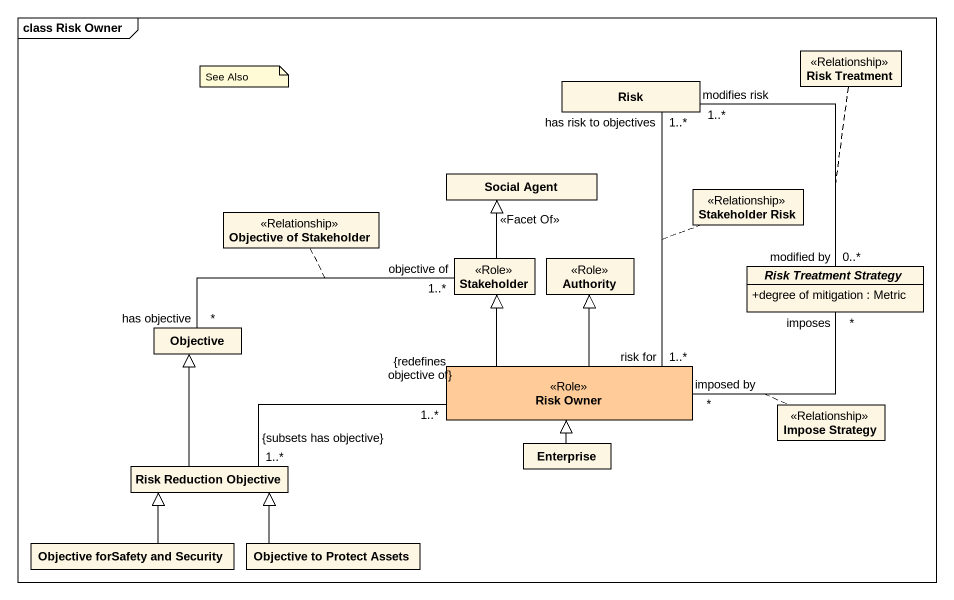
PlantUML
@startuml
mainframe class Risk Owner
hide circle
hide empty members
skinparam classAttributeIconSize 0
class Risk
class "Risk Treatment" as Risk_Treatment <<Relationship>>
class "Social Agent" as Social_Agent
class "Objective of Stakeholder" as Objective_of_Stakeholder <<Relationship>>
class "Stakeholder Risk" as Stakeholder_Risk <<Relationship>>
class Stakeholder <<Role>>
class Authority <<Role>>
abstract class "Risk Treatment Strategy" as Risk_Treatment_Strategy {
  +degree of mitigation : Metric
}
class Objective
class "Risk Owner" as Risk_Owner <<Role>> #FFCC99
class "Impose Strategy" as Impose_Strategy <<Relationship>>
class "Risk Reduction Objective" as Risk_Reduction_Objective
class Enterprise
class "Objective forSafety and Security" as Objective_forSafety_and
class "Objective to Protect Assets" as Objective_to_Protect_Assets
Risk "has risk to objectives\n1..*" -- "risk for\n1..*" Risk_Owner
(Risk, Risk_Owner) .. Stakeholder_Risk
Stakeholder -up-|> Social_Agent : <<Facet Of>>
Stakeholder "objective of\n1..*" -left- "has objective\n*" Objective
(Stakeholder, Objective) .. Objective_of_Stakeholder
Risk_Treatment_Strategy "modified by\n0..*" -up- "modifies risk\n1..*" Risk
(Risk_Treatment_Strategy, Risk) .. Risk_Treatment
Risk_Owner -up-|> Stakeholder
Risk_Owner -up-|> Authority
Risk_Owner "imposed by\n*" -right- "imposes\n*" Risk_Treatment_Strategy
(Risk_Owner, Risk_Treatment_Strategy) .. Impose_Strategy
Risk_Owner "1..*\n{redefines objective of}" -left- "1..*\n{subsets has objective}" Risk_Reduction_Objective
Risk_Reduction_Objective -up-|> Objective
Enterprise -up-|> Risk_Owner
Objective_forSafety_and -up-|> Risk_Reduction_Objective
Objective_to_Protect_Assets -up-|> Risk_Reduction_Objective
note as N1
  See Also
end note
@enduml
